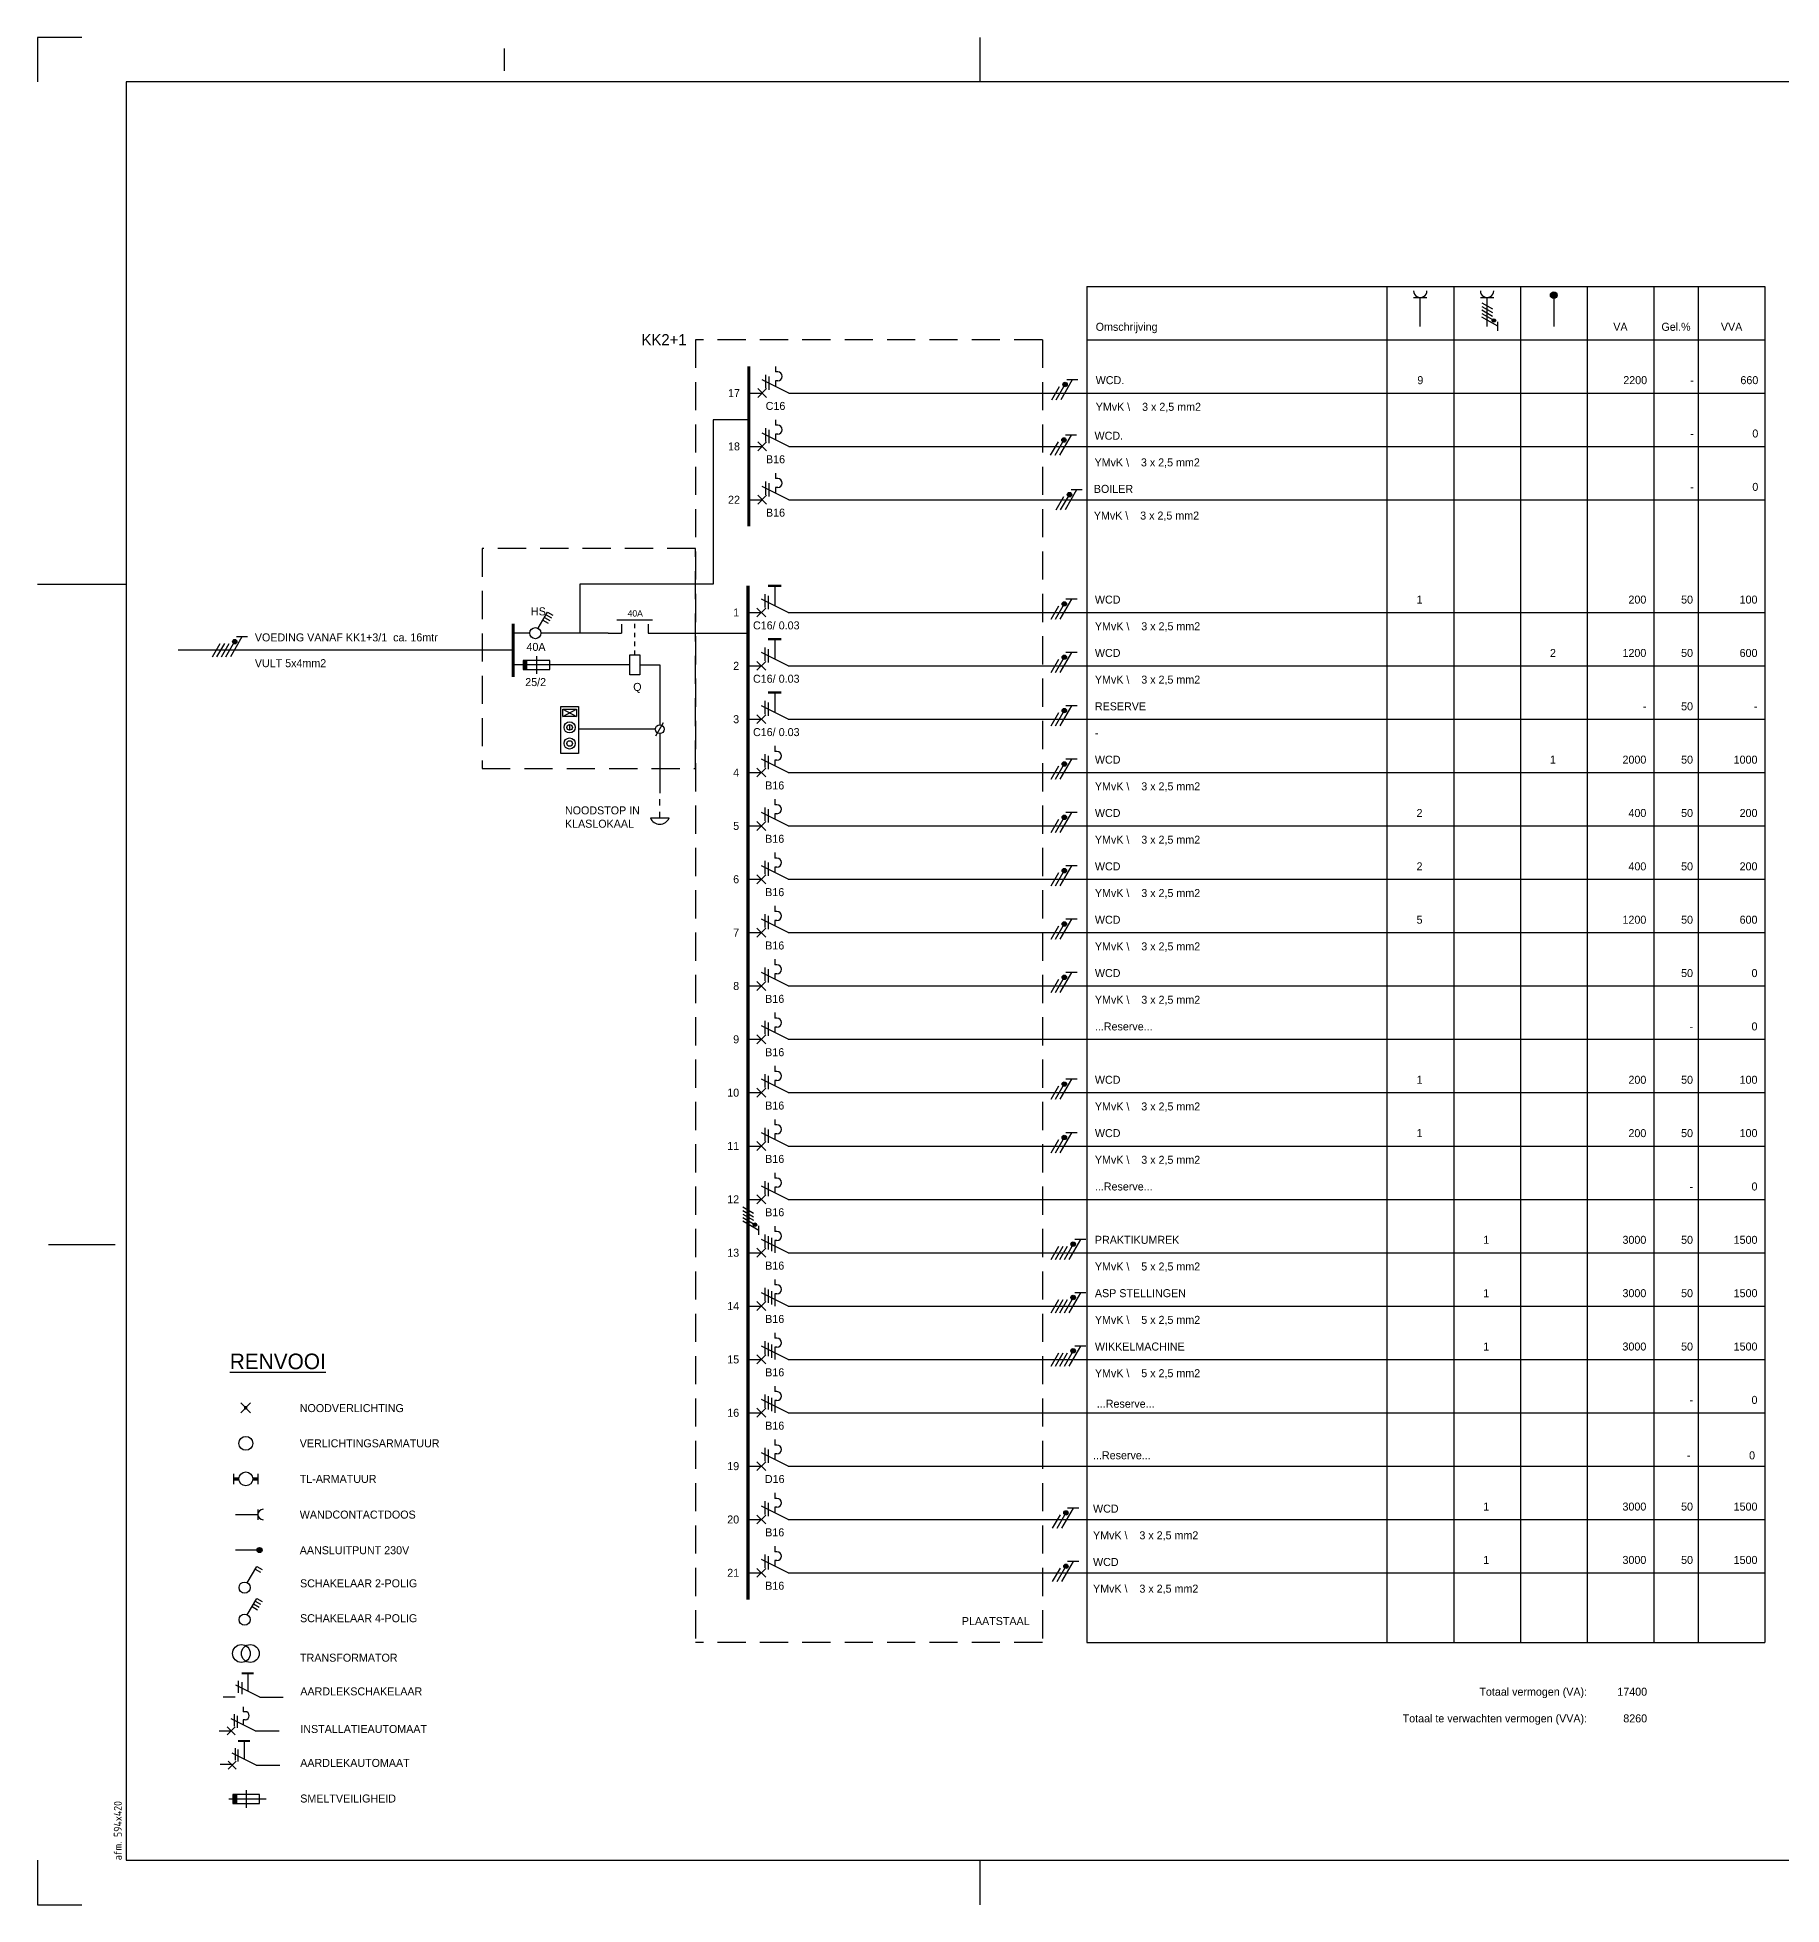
# Model space of a CAD drawing. Header units: millimetres. Extents: x 1 to 595, y -3 to 417.
# Drawn here: x 0.7 to 392.9, y -3 to 417 of the extents above; entities that cross this region are included whole.
import ezdxf
from ezdxf.enums import TextEntityAlignment as Align

# ---------------------------------------------------------------- set-up
doc = ezdxf.new("R2010")
doc.units = ezdxf.units.MM
doc.linetypes.add('HIDDEN', pattern=[9.525, 6.35, -3.175])
doc.linetypes.add('STABI11', pattern=[2, 1, -1])
doc.layers.get('0').update_dxf_attribs({"linetype": 'CONTINUOUS'})
for name, color, linetype in [('00att018', 1, 'CONTINUOUS'), ('00kad018', 1, 'CONTINUOUS'), ('00kad070', 5, 'CONTINUOUS'), ('BL$2----_KADER', 7, 'CONTINUOUS'), ('EL$1----', 3, 'CONTINUOUS'), ('EL$1----_KK2+1', 3, 'CONTINUOUS')]:
    doc.layers.add(name, color=color, linetype=linetype)
doc.styles.add('BURO-018', font='BUROFONT', dxfattribs={"height": 1.8})
doc.styles.add('BURO-035', font='BUROFONT.shx', dxfattribs={"height": 3.5})
doc.styles.add('ISO', font='isocp.shx')

# ---------------------------------------------------------------- blocks, each defined once
blk = doc.blocks.new('A$C6BEE4A7F')
at = {"color": 0, "linetype": 'Continuous'}
for p, q in [((10.16, 3.75), (10.16, 5.25)), ((7.91, 3.75), (12.41, 3.75)), ((7.91, 1.5), (7.91, 3.75)), ((7.91, 3), (7.91, 3)), ((12.41, 1.5), (7.91, 1.5)), ((10.16, 1.5), (10.16, 0)), ((12.41, 3.75), (12.41, 1.5))]:
    blk.add_line(p, q, dxfattribs=at)
at = {"color": 0, "linetype": 'STABI11'}
blk.add_line((7.91, 2.62), (0, 2.62), dxfattribs=at)
blk = doc.blocks.new('M18')
at = {"color": 0, "linetype": 'Continuous'}
for p, q in [((-3, 23), (-3, 31)), ((-2, 30), (0, 30)), ((0, 30), (0, 33)), ((-2, 24), (0, 24)), ((0, 21), (0, 24))]:
    blk.add_line(p, q, dxfattribs=at)
at = {"color": 1, "style": 'BURO-018'}
blk.add_attdef('E_VRIJ1', (-6, 24), '', height=1.8, rotation=90, dxfattribs=at)
at = {"color": 1, "linetype": 'Continuous', "style": 'BURO-018'}
blk.add_attdef('E_IMS', text='', height=1.8, rotation=90, dxfattribs=at).set_placement((3, 24), align=Align.TOP_LEFT)
blk = doc.blocks.new('0721011F')
at = {"color": 0, "linetype": 'Continuous'}
blk.add_line((-2, -3), (2, -3), dxfattribs=at)
blk = doc.blocks.new('072102A')
at = {"color": 0, "linetype": 'Continuous'}
for p, q in [((1, 0), (-1, 0)), ((-1, 0), (-1, -6)), ((1, -6), (1, 0)), ((-1, -6), (1, -6))]:
    blk.add_line(p, q, dxfattribs=at)
blk.add_solid([(1, -5), (1, -6), (-1, -5), (-1, -6)], dxfattribs=at)
at = {"color": 0, "linetype": 'Continuous', "style": 'BURO-018', "flags": 1}
for tag, p in [('E_ID', (0, 0)), ('E_MATCODE', (0, -5))]:
    blk.add_attdef(tag, p, '', height=1.8, dxfattribs=at)
at = {"color": 0, "linetype": 'Continuous', "style": 'BURO-018'}
blk.add_attdef('E_KODE', text='', height=1.8, dxfattribs=at).set_placement((-3, -3), align=Align.MIDDLE_RIGHT)
blk = doc.blocks.new('HL3')
at = {"color": 0, "linetype": 'Continuous'}
for p, q in [((-3, 6.98), (-3, 4.48)), ((-3, 5.73), (1.5, 3.13)), ((1.5, 2.13), (-1.5, 3.87)), ((1.5, 1.13), (-1.5, 2.87)), ((1.5, 0.13), (-1.5, 1.87)), ((1.5, -0.87), (-1.5, 0.87))]:
    blk.add_line(p, q, dxfattribs=at)
at = {"color": 0, "linetype": 'Continuous', "const_width": 0.5}
blk.add_lwpolyline([(-1.68, 4.12, 1), (-2.18, 4.12, 1)], format="xyb", close=True, dxfattribs=at)
at = {"color": 0, "linetype": 'Continuous'}
blk.add_circle((-1.93, 4.12), 0.5, dxfattribs=at)
blk = doc.blocks.new('RENV_DION')
at = {"layer": 'EL$1----', "linetype": 'Continuous'}
for p, q in [((485.12, 256.64), (487.32, 254.44)), ((487.32, 256.64), (485.12, 254.44)), ((483.5, 238.37), (483.5, 240.7)), ((488.94, 240.7), (488.94, 238.37)), ((483.89, 231.54), (488.94, 231.54)), ((488.94, 232.7), (488.94, 230.37)), ((489.33, 223.54), (483.89, 223.54)), ((486.57, 208.98), (488.69, 212.65)), ((487.64, 210.83), (488.85, 210.13)), ((487.99, 211.43), (489.2, 210.73)), ((488.34, 212.04), (489.55, 211.34)), ((488.69, 212.65), (489.9, 211.95)), ((484.62, 191.43), (484.62, 194.13)), ((485.3, 193.8), (485.3, 191.1)), ((486.65, 195.82), (486.65, 191.77)), ((489.35, 190.42), (483.95, 193.12)), ((488.36, 182.91), (482.96, 185.61)), ((483.63, 186.63), (483.63, 183.93)), ((484.31, 186.29), (484.31, 183.59)), ((485.66, 188.31), (485.66, 187.19)), ((486.11, 187.19), (485.66, 187.19)), ((486.11, 185.39), (485.66, 185.39)), ((485.66, 185.39), (485.66, 184.26)), ((480.26, 182.91), (482.96, 182.91)), ((482.06, 183.81), (483.86, 182.01)), ((483.86, 183.81), (482.06, 182.01)), ((488.36, 182.91), (493.76, 182.91)), ((488.54, 175.18), (483.14, 177.88)), ((485.84, 180.58), (485.84, 176.53)), ((484.04, 176.08), (482.24, 174.28)), ((482.24, 176.08), (484.04, 174.28)), ((489.31, 168.57), (483.31, 168.57)), ((483.31, 168.57), (483.31, 166.57)), ((486.31, 169.57), (486.31, 165.57)), ((489.31, 166.57), (489.31, 168.57)), ((482.39, 167.57), (490.81, 167.57)), ((483.31, 166.57), (489.31, 166.57))]:
    blk.add_line(p, q, dxfattribs=at)
at = {"layer": 'EL$1----', "color": 3, "linetype": 'Continuous'}
for p, q in [((486.57, 216.18), (488.69, 219.85)), ((488.34, 219.25), (489.55, 218.55)), ((488.69, 219.85), (489.9, 219.15))]:
    blk.add_line(p, q, dxfattribs=at)
at = {"layer": 'EL$1----'}
for p, q in [((483.86, 190.42), (481.16, 190.42)), ((489.35, 190.42), (494.66, 190.42)), ((483.9, 176.31), (483.9, 179.01)), ((484.49, 175.97), (484.49, 178.67)), ((483.14, 175.29), (480.44, 175.29)), ((488.54, 175.18), (493.85, 175.18))]:
    blk.add_line(p, q, dxfattribs=at)
at = {"layer": 'EL$1----', "linetype": 'Continuous'}
for points, const_width in [([(486.41, 255.54, 1), (486.02, 255.54, 1)], 0.389), ([(489.33, 223.83, 1), (489.33, 223.24, 1)], 0.583)]:
    blk.add_lwpolyline(points, format="xyb", close=True, dxfattribs=dict(at, const_width=const_width))
for points, const_width in [([(484.66, 239.54), (483.5, 239.54)], 0.778), ([(487.77, 239.54), (488.94, 239.54)], 0.778), ([(485.3, 195.82), (488, 195.82)], 0.45), ([(484.49, 180.58), (487.19, 180.58)], 0.45)]:
    blk.add_lwpolyline(points, dxfattribs=dict(at, const_width=const_width))
for centre, radius in [((486.22, 247.54), 1.56), ((486.22, 239.54), 1.56), ((489.33, 223.54), 0.583), ((485.95, 207.9), 1.25), ((485.24, 200.27), 2), ((487.24, 200.27), 2)]:
    blk.add_circle(centre, radius, dxfattribs=at)
at = {"layer": 'EL$1----', "color": 3, "linetype": 'Continuous'}
blk.add_circle((485.95, 215.1), 1.25, dxfattribs=at)
at = {"layer": 'EL$1----', "linetype": 'Continuous'}
for centre, radius, start, end in [((490.11, 231.54), 1.17, 90, 270), ((486.11, 186.29), 0.9, 270, 90)]:
    blk.add_arc(centre, radius, start, end, dxfattribs=at)
blk.add_solid([(483.31, 168.57), (484.31, 168.57), (483.31, 166.57), (484.31, 166.57)], dxfattribs=at)
at = {"layer": 'EL$1----', "color": 3, "style": 'BURO-035'}
blk.add_text('%%URENVOOI', height=3.5, dxfattribs=at).set_placement((482.63, 264.23))
at = {"layer": 'EL$1----', "color": 1, "style": 'BURO-018'}
for s, p in [('NOODVERLICHTING', (498.36, 255.47)), ('VERLICHTINGSARMATUUR', (498.36, 247.55)), ('TL-ARMATUUR', (498.36, 239.54)), ('WANDCONTACTDOOS', (498.36, 231.52)), ('AANSLUITPUNT 230V', (498.36, 223.5)), ('SCHAKELAAR 2-POLIG', (498.43, 216.06)), ('SCHAKELAAR 4-POLIG', (498.43, 208.21)), ('TRANSFORMATOR', (498.43, 199.33)), ('AARDLEKSCHAKELAAR', (498.49, 191.75)), ('INSTALLATIEAUTOMAAT', (498.49, 183.3)), ('AARDLEKAUTOMAAT', (498.47, 175.66)), ('SMELTVEILIGHEID', (498.47, 167.66))]:
    blk.add_text(s, height=1.8, dxfattribs=at).set_placement(p, align=Align.MIDDLE_LEFT)
blk = doc.blocks.new('a2-windesheim-hor')
at = {"layer": '00kad018', "color": 1}
for p, q in [((0, 420), (0, 410)), ((10, 420), (0, 420)), ((212, 410), (212, 420)), ((105, 417.5), (105, 412.5)), ((0, 297), (20, 297)), ((2.5, 148.5), (17.5, 148.5)), ((0, 10), (0, 0)), ((212, 0), (212, 10)), ((0, 0), (10, 0))]:
    blk.add_line(p, q, dxfattribs=at)
at = {"layer": '00kad070', "color": 5}
for p, q in [((584, 410), (20, 410)), ((20, 410), (20, 10)), ((20, 10), (584, 10))]:
    blk.add_line(p, q, dxfattribs=at)
at = {"layer": '00att018', "color": 1, "style": 'ISO'}
blk.add_text('afm. 594x420', height=1.8, rotation=90, dxfattribs=at).set_placement((19, 10))
blk = doc.blocks.new('L1')
at = {"color": 0, "linetype": 'Continuous'}
for p, q in [((-3, 73.98), (-3, 71.48)), ((-3, 72.73), (1.5, 70.13)), ((1.5, 69.13), (-1.5, 70.87)), ((1.5, 68.13), (-1.5, 69.87))]:
    blk.add_line(p, q, dxfattribs=at)
at = {"color": 0, "linetype": 'Continuous', "const_width": 0.5}
blk.add_lwpolyline([(-1.68, 71.12, 1), (-2.18, 71.12, 1)], format="xyb", close=True, dxfattribs=at)
at = {"color": 0, "linetype": 'Continuous'}
blk.add_circle((-1.93, 71.12), 0.5, dxfattribs=at)
blk = doc.blocks.new('L3')
at = {"color": 0, "linetype": 'Continuous'}
for p, q in [((-3, 75.98), (-3, 73.48)), ((-3, 74.73), (1.5, 72.13)), ((1.5, 71.13), (-1.5, 72.87)), ((1.5, 70.13), (-1.5, 71.87)), ((1.5, 69.13), (-1.5, 70.87)), ((1.5, 68.13), (-1.5, 69.87))]:
    blk.add_line(p, q, dxfattribs=at)
at = {"color": 0, "linetype": 'Continuous', "const_width": 0.5}
blk.add_lwpolyline([(-1.68, 73.12, 1), (-2.18, 73.12, 1)], format="xyb", close=True, dxfattribs=at)
at = {"color": 0, "linetype": 'Continuous'}
blk.add_circle((-1.93, 73.12), 0.5, dxfattribs=at)
blk = doc.blocks.new('1114A3A')
at = {"color": 0, "linetype": 'Continuous'}
for p, q in [((0.62, 1.08), (2.74, 4.75)), ((2.74, 4.75), (3.95, 4.05)), ((1.69, 2.93), (2.9, 2.23)), ((2.04, 3.54), (3.25, 2.84)), ((2.39, 4.14), (3.6, 3.44))]:
    blk.add_line(p, q, dxfattribs=at)
blk.add_circle((0, 0), 1.25, dxfattribs=at)
at = {"color": 0, "linetype": 'Continuous', "style": 'BURO-018', "flags": 1}
for tag, p in [('E_ID', (0, 0.08)), ('E_MATCODE', (0, -4.92))]:
    blk.add_attdef(tag, p, '', height=1.8, dxfattribs=at)
at = {"color": 0, "linetype": 'Continuous', "style": 'BURO-018'}
blk.add_attdef('E_IGS', text='', height=1.8, dxfattribs=at).set_placement((3, 0.08), align=Align.MIDDLE_LEFT)
blk = doc.blocks.new('111104')
at = {"color": 0, "linetype": 'Continuous'}
for p, q in [((-3, 6.98), (-3, 4.48)), ((-3, 5.73), (1.5, 3.13)), ((1.5, 2.13), (-1.5, 3.87)), ((1.5, 1.13), (-1.5, 2.87)), ((1.5, 0.13), (-1.5, 1.87)), ((1.5, -0.87), (-1.5, 0.87))]:
    blk.add_line(p, q, dxfattribs=at)
at = {"color": 0, "linetype": 'Continuous', "const_width": 0.5}
blk.add_lwpolyline([(-1.68, 4.12, 1), (-2.18, 4.12, 1)], format="xyb", close=True, dxfattribs=at)
at = {"color": 0, "linetype": 'Continuous'}
blk.add_circle((-1.93, 4.12), 0.5, dxfattribs=at)
blk = doc.blocks.new('021308')
at = {"color": 0, "linetype": 'Continuous'}
blk.add_line((-3.5, 1.5), (-3.5, -1.5), dxfattribs=at)
at = {"color": 0, "linetype": 'STABI11'}
blk.add_line((-3.5, 0), (0, 0), dxfattribs=at)
at = {"color": 0, "linetype": 'Continuous'}
blk.add_arc((-2.875, 0), 1.625, 112.61986, 247.38014, dxfattribs=at)
blk = doc.blocks.new('E00511')
at = {"color": 0, "linetype": 'Continuous'}
blk.add_line((-0.87, -1.5), (0.87, 1.5), dxfattribs=at)
at = {"color": 0}
blk.add_circle((0, 0), 1, dxfattribs=at)
blk = doc.blocks.new('B3')
at = {"color": 0, "linetype": 'Continuous'}
for p, q in [((0, 9), (0, 21)), ((0, 9), (-3, 3)), ((-6, 6), (-4.75, 6)), ((-4.75, 6.5), (-4.75, 6)), ((-3.75, 4.5), (-0.75, 4.5)), ((-2.75, 6.5), (-2.75, 6)), ((-2.75, 6), (-1.5, 6)), ((-4.125, 3.75), (-1.125, 3.75)), ((-1, 4), (1, 2)), ((-1, 2), (1, 4)), ((0, 0), (0, 3))]:
    blk.add_line(p, q, dxfattribs=at)
blk.add_arc((-3.75, 6.5), 1, 0, 180, dxfattribs=at)
at = {"color": 1, "style": 'BURO-018'}
blk.add_attdef('E_VRIJ1', (-3, 12), '', height=1.8, rotation=90, dxfattribs=at)
at = {"color": 1, "linetype": 'Continuous', "style": 'BURO-018'}
blk.add_attdef('E_IIA', text='', height=1.8, rotation=90, dxfattribs=at).set_placement((2, 6), align=Align.TOP_CENTER)
blk = doc.blocks.new('m1')
at = {"color": 0, "linetype": 'Continuous'}
blk.add_line((0, 21), (0, 33), dxfattribs=at)
blk = doc.blocks.new('b1s')
at = {"color": 0, "linetype": 'Continuous'}
blk.add_line((0, 33), (0, 54), dxfattribs=at)
blk = doc.blocks.new('m1s')
at = {"color": 0, "linetype": 'Continuous'}
blk.add_line((0, 54), (0, 66), dxfattribs=at)
blk = doc.blocks.new('B8')
at = {"color": 0, "linetype": 'Continuous'}
for p, q in [((0, 9), (0, 21)), ((0, 9), (-3, 3)), ((-6, 6), (-1.5, 6)), ((-3.75, 4.5), (-0.75, 4.5)), ((-4.12, 3.75), (-1.12, 3.75)), ((-1, 2), (1, 4)), ((-1, 4), (1, 2)), ((0, 0), (0, 3))]:
    blk.add_line(p, q, dxfattribs=at)
at = {"color": 0, "linetype": 'Continuous', "const_width": 0.5}
blk.add_lwpolyline([(-6, 4.5), (-6, 7.5)], dxfattribs=at)
at = {"color": 1, "style": 'BURO-018'}
blk.add_attdef('E_VRIJ1', (-3, 12), '', height=1.8, rotation=90, dxfattribs=at)
at = {"color": 1, "linetype": 'Continuous', "style": 'BURO-018'}
blk.add_attdef('E_IAAN', text='', height=1.8, rotation=90, dxfattribs=at).set_placement((2, 6.9), align=Align.TOP_LEFT)
blk.add_attdef('E_IAA', text='', height=1.8, rotation=90, dxfattribs=at).set_placement((2, 6.2), align=Align.TOP_RIGHT)
blk = doc.blocks.new('B5')
at = {"color": 0, "linetype": 'Continuous'}
for p, q in [((0, 9), (0, 21)), ((0, 9), (-3, 3)), ((-6, 6), (-4.75, 6)), ((-4.75, 6.5), (-4.75, 6)), ((-3.75, 4.5), (-0.75, 4.5)), ((-3.375, 5.25), (-0.375, 5.25)), ((-2.75, 6.5), (-2.75, 6)), ((-2.75, 6), (0, 6)), ((-4.125, 3.75), (-1.125, 3.75)), ((-1, 2), (1, 4)), ((-1, 4), (1, 2)), ((0, 0), (0, 3))]:
    blk.add_line(p, q, dxfattribs=at)
blk.add_arc((-3.75, 6.5), 1, 0, 180, dxfattribs=at)
at = {"color": 1, "style": 'BURO-018'}
blk.add_attdef('E_VRIJ1', (-3, 12), '', height=1.8, rotation=90, dxfattribs=at)
at = {"color": 1, "linetype": 'Continuous', "style": 'BURO-018'}
blk.add_attdef('E_IIA', text='', height=1.8, rotation=90, dxfattribs=at).set_placement((2, 6), align=Align.TOP_CENTER)
blk = doc.blocks.new('KOLNR6')
at = {"color": 0, "linetype": 'Continuous'}
for p, q in [((-3.5, -1.5), (-3.5, 1.5)), ((3, 0), (-3.5, 0))]:
    blk.add_line(p, q, dxfattribs=at)
blk.add_arc((-5, 0), 1.5, 270, 90, dxfattribs=at)
blk = doc.blocks.new('KOLNR7')
at = {"color": 0, "linetype": 'Continuous'}
for p, q in [((-3.5, -1.5), (-3.5, 1.5)), ((3, 0), (-3.5, 0)), ((-2.29, -1.2), (-0.91, 1.2)), ((-1.49, -1.2), (-0.11, 1.2)), ((-0.69, -1.2), (0.69, 1.2)), ((0.11, -1.2), (1.49, 1.2)), ((2.99, 2.4), (0.91, -1.2)), ((3.99, 2.4), (1.99, 2.4))]:
    blk.add_line(p, q, dxfattribs=at)
at = {"color": 0, "linetype": 'Continuous', "const_width": 0.4}
blk.add_lwpolyline([(1.69, 1.35, 1), (1.69, 1.75, 1)], format="xyb", close=True, dxfattribs=at)
at = {"color": 0, "linetype": 'Continuous'}
blk.add_circle((1.69, 1.55), 0.4, dxfattribs=at)
blk.add_arc((-5, 0), 1.5, 270, 90, dxfattribs=at)
blk = doc.blocks.new('KOLNR8')
at = {"color": 0, "linetype": 'Continuous'}
blk.add_line((-4, 0), (3, 0), dxfattribs=at)
at = {"color": 0, "linetype": 'Continuous', "const_width": 0.75}
blk.add_lwpolyline([(-4, -0.375, 1), (-4, 0.375, 1)], format="xyb", close=True, dxfattribs=at)
at = {"color": 0, "linetype": 'Continuous'}
blk.add_circle((-4, 0), 0.75, dxfattribs=at)

msp = doc.modelspace()

# ---------------------------------------------------------------- linework, layer by layer
at = {"layer": 'EL$1----'}
for p, q in [((160.66, 330.98), (152.66, 330.98)), ((152.66, 330.98), (152.66, 293.98)), ((152.66, 293.98), (122.66, 293.98)), ((122.66, 293.98), (122.66, 282.98)), ((137.63, 275.83), (140.63, 275.83)), ((118.82, 265.89), (121.94, 264.24)), ((118.82, 264.24), (121.94, 265.89)), ((120.35, 262.39), (120.35, 261.14)), ((140.63, 260.37), (140.63, 246.98))]:
    msp.add_line(p, q, dxfattribs=at)
at = {"layer": 'EL$1----', "ltscale": 0.2}
for p, q in [((111.41, 282.98), (107.64, 282.98)), ((129.01, 282.98), (113.91, 282.98)), ((141.01, 282.98), (160.66, 282.98)), ((107.64, 279.12), (32.35, 279.12)), ((110.35, 275.83), (107.64, 275.83)), ((132.38, 275.83), (110.88, 275.83)), ((140.63, 275.83), (140.63, 262.37)), ((139.63, 261.37), (122.35, 261.37))]:
    msp.add_line(p, q, dxfattribs=at)
at = {"layer": 'EL$1----', "color": 1, "linetype": 'HIDDEN'}
msp.add_lwpolyline([(148.66, 301.98), (100.66, 301.98), (100.66, 252.5), (148.66, 252.5)], close=True, dxfattribs=at)
at = {"layer": 'EL$1----', "ltscale": 0.2, "const_width": 0.7}
msp.add_lwpolyline([(107.64, 273.12), (107.64, 285.12)], dxfattribs=at)
at = {"layer": 'EL$1----', "ltscale": 0.2}
msp.add_lwpolyline([(122.35, 266.48), (122.35, 255.87), (118.35, 255.87), (118.35, 266.48)], close=True, dxfattribs=at)
at = {"layer": 'EL$1----'}
msp.add_lwpolyline([(118.82, 265.89), (121.94, 265.89), (121.94, 264.24), (118.82, 264.24)], close=True, dxfattribs=at)
at = {"layer": 'EL$1----', "ltscale": 0.2}
for centre, radius in [((120.35, 261.77), 1.25), ((120.35, 261.77), 0.625), ((120.35, 258.16), 1.25), ((120.35, 258.16), 0.625)]:
    msp.add_circle(centre, radius, dxfattribs=at)
at = {"layer": 'EL$1----_KK2+1', "color": 1}
for p, q in [((236.66, 360.98), (236.66, 55.98)), ((236.66, 360.98), (389.16, 360.98)), ((304.16, 360.98), (304.16, 55.98)), ((319.16, 360.98), (319.16, 55.98)), ((334.16, 360.98), (334.16, 55.98)), ((349.16, 360.98), (349.16, 55.98)), ((364.16, 360.98), (364.16, 55.98)), ((374.16, 360.98), (374.16, 55.98)), ((389.16, 360.98), (389.16, 55.98)), ((236.66, 348.98), (389.16, 348.98)), ((236.66, 55.98), (389.16, 55.98))]:
    msp.add_line(p, q, dxfattribs=at)
at = {"layer": 'EL$1----_KK2+1', "color": 1, "linetype": 'HIDDEN'}
for p, q in [((148.66, 348.98), (148.66, 55.98)), ((226.66, 348.98), (148.66, 348.98)), ((226.66, 348.98), (226.66, 55.98)), ((226.66, 55.98), (148.66, 55.98))]:
    msp.add_line(p, q, dxfattribs=at)
at = {"layer": 'EL$1----_KK2+1'}
for p, q in [((226.66, 336.98), (389.16, 336.98)), ((226.66, 324.98), (389.16, 324.98)), ((226.66, 312.98), (389.16, 312.98)), ((226.48, 287.62), (388.98, 287.62)), ((226.48, 275.62), (388.98, 275.62)), ((226.48, 263.62), (388.98, 263.62)), ((226.48, 251.62), (388.98, 251.62)), ((226.48, 239.62), (388.98, 239.62)), ((226.48, 227.62), (388.98, 227.62)), ((226.48, 215.62), (388.98, 215.62)), ((226.48, 203.62), (388.98, 203.62)), ((226.48, 191.62), (388.98, 191.62)), ((226.48, 179.62), (388.98, 179.62)), ((226.48, 167.62), (388.98, 167.62)), ((226.48, 155.62), (388.98, 155.62)), ((226.48, 143.62), (388.98, 143.62)), ((226.48, 131.62), (388.98, 131.62)), ((226.48, 119.62), (388.98, 119.62)), ((226.48, 107.62), (388.98, 107.62)), ((226.48, 95.62), (388.98, 95.62)), ((226.48, 83.62), (388.98, 83.62)), ((226.48, 71.62), (388.98, 71.62))]:
    msp.add_line(p, q, dxfattribs=at)
for points in [[(160.66, 330.98, 0.7, 0.7, 0), (160.66, 342.98, 0.7, 0.7, 0)], [(160.66, 318.98, 0.7, 0.7, 0), (160.66, 330.98, 0.7, 0.7, 0)], [(160.66, 306.98, 0.7, 0.7, 0), (160.66, 318.98, 0.7, 0.7, 0)], [(160.48, 281.62, 0.7, 0.7, 0), (160.48, 293.62, 0.7, 0.7, 0)], [(160.48, 269.62, 0.7, 0.7, 0), (160.48, 281.62, 0.7, 0.7, 0)], [(160.48, 257.62, 0.7, 0.7, 0), (160.48, 269.62, 0.7, 0.7, 0)], [(160.48, 245.62, 0.7, 0.7, 0), (160.48, 257.62, 0.7, 0.7, 0)], [(160.48, 233.62, 0.7, 0.7, 0), (160.48, 245.62, 0.7, 0.7, 0)], [(160.48, 221.62, 0.7, 0.7, 0), (160.48, 233.62, 0.7, 0.7, 0)], [(160.48, 209.62, 0.7, 0.7, 0), (160.48, 221.62, 0.7, 0.7, 0)], [(160.48, 197.62, 0.7, 0.7, 0), (160.48, 209.62, 0.7, 0.7, 0)], [(160.48, 185.62, 0.7, 0.7, 0), (160.48, 197.62, 0.7, 0.7, 0)], [(160.48, 173.62, 0.7, 0.7, 0), (160.48, 185.62, 0.7, 0.7, 0)], [(160.48, 161.62, 0.7, 0.7, 0), (160.48, 173.62, 0.7, 0.7, 0)], [(160.48, 149.62, 0.7, 0.7, 0), (160.48, 161.62, 0.7, 0.7, 0)], [(160.48, 137.62, 0.7, 0.7, 0), (160.48, 149.62, 0.7, 0.7, 0)], [(160.48, 125.62, 0.7, 0.7, 0), (160.48, 137.62, 0.7, 0.7, 0)], [(160.48, 113.62, 0.7, 0.7, 0), (160.48, 125.62, 0.7, 0.7, 0)], [(160.48, 101.62, 0.7, 0.7, 0), (160.48, 113.62, 0.7, 0.7, 0)], [(160.48, 89.62, 0.7, 0.7, 0), (160.48, 101.62, 0.7, 0.7, 0)], [(160.48, 77.62, 0.7, 0.7, 0), (160.48, 89.62, 0.7, 0.7, 0)], [(160.48, 65.62, 0.7, 0.7, 0), (160.48, 77.62, 0.7, 0.7, 0)]]:
    msp.add_lwpolyline(points, format="xyseb", dxfattribs=at)

# ---------------------------------------------------------------- block references
at = {"layer": 'BL$2----_KADER'}
for name, p in [('a2-windesheim-hor', (0.66, -3.02)), ('RENV_DION', (-438.69, -146.8))]:
    msp.add_blockref(name, p, dxfattribs=at)
at = {"layer": 'EL$1----', "rotation": 270}
for name, p in [('L1', (160.66, 336.98)), ('L1', (160.4, 324.48)), ('L1', (161.65, 312.2)), ('L1', (160.48, 287.62)), ('M18', (108.01, 282.98)), ('L1', (160.48, 275.62)), ('L1', (160.48, 263.62)), ('L1', (160.48, 251.62)), ('L1', (160.48, 239.62)), ('L1', (160.48, 227.62)), ('L1', (160.48, 215.62)), ('L1', (160.48, 203.62)), ('L1', (160.48, 179.62)), ('L1', (160.48, 167.62)), ('L3', (160.48, 143.62)), ('L3', (160.48, 131.62)), ('L3', (160.48, 119.62)), ('L1', (160.85, 83.17)), ('L1', (160.85, 71.17))]:
    msp.add_blockref(name, p, dxfattribs=at)
at = {"layer": 'EL$1----'}
ref = msp.add_blockref('1114A3A', (112.66, 282.98), dxfattribs=at)
ref.add_attrib('E_IGS', '40A', dxfattribs={"layer": '0', "color": 1, "linetype": 'Continuous', "height": 1.8, "style": 'BURO-018'}).set_placement((110.66, 279.88), align=Align.MIDDLE_LEFT)
at = {"layer": 'EL$1----', "ltscale": 0.2, "rotation": 270}
for name, p in [('A$C6BEE4A7F', (132.38, 285.98)), ('HL3', (40.93, 279.12)), ('0721011F', (115.88, 275.83))]:
    msp.add_blockref(name, p, dxfattribs=at)
at = {"layer": 'EL$1----', "ltscale": 0.2}
ref = msp.add_blockref('072102A', (115.88, 275.83), dxfattribs=dict(at, rotation=270))
ref.add_attrib('E_KODE', '25/2', dxfattribs={"layer": '0', "color": 1, "linetype": 'Continuous', "height": 1.8, "style": 'BURO-018'}).set_placement((115.06, 271.97), align=Align.MIDDLE_RIGHT)
at = {"layer": 'EL$1----'}
msp.add_blockref('E00511', (140.63, 261.37), dxfattribs=at)
for name, p, xscale, yscale, zscale, rotation in [('021308', (140.63, 246.3), 1.400000000000006, 1.400000000000006, 1.400000000000006, 90), ('111104', (160.48, 153.22), 0.7999999999999972, 0.7999999999999972, 0.7999999999999972, 180)]:
    msp.add_blockref(name, p, dxfattribs=dict(at, xscale=xscale, yscale=yscale, zscale=zscale, rotation=rotation))
at = {"layer": 'EL$1----_KK2+1', "rotation": 270}
for name, p in [('KOLNR6', (311.66, 354.98)), ('KOLNR7', (326.66, 354.98)), ('KOLNR8', (341.66, 354.98)), ('m1', (160.66, 336.98)), ('b1s', (160.66, 336.98)), ('m1s', (160.66, 336.98)), ('m1', (160.66, 324.98)), ('b1s', (160.66, 324.98)), ('m1s', (160.66, 324.98)), ('m1', (160.66, 312.98)), ('b1s', (160.66, 312.98)), ('m1s', (160.66, 312.98)), ('m1', (160.48, 287.62)), ('b1s', (160.48, 287.62)), ('m1s', (160.48, 287.62)), ('m1', (160.48, 275.62)), ('b1s', (160.48, 275.62)), ('m1s', (160.48, 275.62)), ('m1', (160.48, 263.62)), ('b1s', (160.48, 263.62)), ('m1s', (160.48, 263.62)), ('m1', (160.48, 251.62)), ('b1s', (160.48, 251.62)), ('m1s', (160.48, 251.62)), ('m1', (160.48, 239.62)), ('b1s', (160.48, 239.62)), ('m1s', (160.48, 239.62)), ('m1', (160.48, 227.62)), ('b1s', (160.48, 227.62)), ('m1s', (160.48, 227.62)), ('m1', (160.48, 215.62)), ('b1s', (160.48, 215.62)), ('m1s', (160.48, 215.62)), ('m1', (160.48, 203.62)), ('b1s', (160.48, 203.62)), ('m1s', (160.48, 203.62)), ('m1', (160.48, 191.62)), ('b1s', (160.48, 191.62)), ('m1s', (160.48, 191.62)), ('m1', (160.48, 179.62)), ('b1s', (160.48, 179.62)), ('m1s', (160.48, 179.62)), ('m1', (160.48, 167.62)), ('b1s', (160.48, 167.62)), ('m1s', (160.48, 167.62)), ('m1', (160.48, 155.62)), ('b1s', (160.48, 155.62)), ('m1s', (160.48, 155.62)), ('m1', (160.48, 143.62)), ('b1s', (160.48, 143.62)), ('m1s', (160.48, 143.62)), ('m1', (160.48, 131.62)), ('b1s', (160.48, 131.62)), ('m1s', (160.48, 131.62)), ('m1', (160.48, 119.62)), ('b1s', (160.48, 119.62)), ('m1s', (160.48, 119.62)), ('m1', (160.48, 107.62)), ('b1s', (160.48, 107.62)), ('m1s', (160.48, 107.62)), ('m1', (160.48, 95.62)), ('b1s', (160.48, 95.62)), ('m1s', (160.48, 95.62)), ('m1', (160.48, 83.62)), ('b1s', (160.48, 83.62)), ('m1s', (160.48, 83.62)), ('m1', (160.48, 71.62)), ('b1s', (160.48, 71.62)), ('m1s', (160.48, 71.62))]:
    msp.add_blockref(name, p, dxfattribs=at)
for name, p, values in [('B3', (160.66, 336.98), {'E_IIA': 'C16'}), ('B3', (160.66, 324.98), {'E_IIA': 'B16'}), ('B3', (160.66, 312.98), {'E_IIA': 'B16'}), ('B8', (160.48, 287.62), {'E_IAA': 'C16/', 'E_IAAN': '0.03'}), ('B8', (160.48, 275.62), {'E_IAA': 'C16/', 'E_IAAN': '0.03'}), ('B8', (160.48, 263.62), {'E_IAA': 'C16/', 'E_IAAN': '0.03'}), ('B3', (160.48, 251.62), {'E_IIA': 'B16'}), ('B3', (160.48, 239.62), {'E_IIA': 'B16'}), ('B3', (160.48, 227.62), {'E_IIA': 'B16'}), ('B3', (160.48, 215.62), {'E_IIA': 'B16'}), ('B3', (160.48, 203.62), {'E_IIA': 'B16'}), ('B3', (160.48, 191.62), {'E_IIA': 'B16'}), ('B3', (160.48, 179.62), {'E_IIA': 'B16'}), ('B3', (160.48, 167.62), {'E_IIA': 'B16'}), ('B3', (160.48, 155.62), {'E_IIA': 'B16'}), ('B5', (160.48, 143.62), {'E_IIA': 'B16'}), ('B5', (160.48, 131.62), {'E_IIA': 'B16'}), ('B5', (160.48, 119.62), {'E_IIA': 'B16'}), ('B5', (160.48, 107.62), {'E_IIA': 'B16'}), ('B3', (160.48, 95.62), {'E_IIA': 'D16'}), ('B3', (160.48, 83.62), {'E_IIA': 'B16'}), ('B3', (160.48, 71.62), {'E_IIA': 'B16'})]:
    msp.add_blockref(name, p, dxfattribs=at).add_auto_attribs(values)

# ---------------------------------------------------------------- texts
at = {"layer": 'EL$1----', "color": 1, "style": 'BURO-018'}
for s, p in [('HS', (111.66, 286.98)), ('Q', (134.66, 269.98)), ('NOODSTOP IN', (119.31, 242.21)), ('KLASLOKAAL', (119.31, 239.21)), ('PLAATSTAAL', (208.56, 59.87))]:
    msp.add_text(s, height=1.8, dxfattribs=at).set_placement(p)
at = {"layer": 'EL$1----', "color": 1, "ltscale": 0.2, "style": 'BURO-018'}
msp.add_text('40A', height=1.44, dxfattribs=at).set_placement((133.4, 286.7))
at = {"layer": 'EL$1----', "color": 1, "linetype": 'Continuous', "ltscale": 0.2, "style": 'BURO-018'}
msp.add_text('VOEDING VANAF KK1+3/1  ca. 16mtr', height=1.8, dxfattribs=at).set_placement((49.57, 281.12))
msp.add_text('VULT 5x4mm2', height=1.8, dxfattribs=at).set_placement((49.57, 277.12), align=Align.TOP_LEFT)
at = {"layer": 'EL$1----_KK2+1', "color": 1, "style": 'BURO-018'}
for s, p in [('Omschrijving', (238.66, 350.98)), ('WCD.', (238.66, 338.98)), ('YMvK \\    3 x 2,5 mm2', (238.66, 332.98)), ('WCD.', (238.4, 326.48)), ('YMvK \\    3 x 2,5 mm2', (238.4, 320.48)), ('BOILER', (238.24, 314.52)), ('YMvK \\    3 x 2,5 mm2', (238.24, 308.52)), ('WCD', (238.48, 289.62)), ('YMvK \\    3 x 2,5 mm2', (238.48, 283.62)), ('WCD', (238.48, 277.62)), ('YMvK \\    3 x 2,5 mm2', (238.48, 271.62)), ('RESERVE', (238.48, 265.62)), ('-', (238.48, 259.62)), ('WCD', (238.48, 253.62)), ('YMvK \\    3 x 2,5 mm2', (238.48, 247.62)), ('WCD', (238.48, 241.62)), ('YMvK \\    3 x 2,5 mm2', (238.48, 235.62)), ('WCD', (238.48, 229.62)), ('YMvK \\    3 x 2,5 mm2', (238.48, 223.62)), ('WCD', (238.48, 217.62)), ('YMvK \\    3 x 2,5 mm2', (238.48, 211.62)), ('WCD', (238.48, 205.62)), ('YMvK \\    3 x 2,5 mm2', (238.48, 199.62)), ('...Reserve...', (238.48, 193.62)), ('WCD', (238.48, 181.62)), ('YMvK \\    3 x 2,5 mm2', (238.48, 175.62)), ('WCD', (238.48, 169.62)), ('YMvK \\    3 x 2,5 mm2', (238.48, 163.62)), ('...Reserve...', (238.48, 157.62)), ('PRAKTIKUMREK', (238.48, 145.62)), ('YMvK \\    5 x 2,5 mm2', (238.48, 139.62)), ('ASP STELLINGEN', (238.48, 133.62)), ('YMvK \\    5 x 2,5 mm2', (238.48, 127.62)), ('WIKKELMACHINE', (238.48, 121.62)), ('YMvK \\    5 x 2,5 mm2', (238.48, 115.62)), ('...Reserve...', (238.92, 108.76)), ('...Reserve...', (238.06, 97.16)), ('WCD', (238.06, 85.16)), ('YMvK \\    3 x 2,5 mm2', (238.06, 79.16)), ('WCD', (238.06, 73.16)), ('YMvK \\    3 x 2,5 mm2', (238.06, 67.16))]:
    msp.add_text(s, height=1.8, dxfattribs=at).set_placement(p)
for s, p in [('Gel.%', (369.16, 350.98)), ('VA', (356.66, 350.98)), ('VVA', (381.66, 350.98)), ('9', (311.66, 338.98)), ('1', (311.48, 289.62)), ('2', (341.48, 277.62)), ('1', (341.48, 253.62)), ('2', (311.48, 241.62)), ('2', (311.48, 229.62)), ('5', (311.48, 217.62)), ('1', (311.48, 181.62)), ('1', (311.48, 169.62)), ('1', (326.48, 145.62)), ('1', (326.48, 133.62)), ('1', (326.48, 121.62)), ('1', (326.48, 85.62)), ('1', (326.48, 73.62))]:
    msp.add_text(s, height=1.8, dxfattribs=at).set_placement(p, align=Align.CENTER)
at = {"layer": 'EL$1----_KK2+1', "color": 2, "style": 'BURO-018'}
msp.add_text('KK2+1', height=2.5, dxfattribs=at).set_placement((146.66, 348.98), align=Align.MIDDLE_RIGHT)
at = {"layer": 'EL$1----_KK2+1', "color": 1, "style": 'BURO-018'}
for s, p in [('2200', (362.66, 338.98)), ('660', (387.66, 338.98)), ('-', (373.16, 338.98)), ('-', (373.16, 326.98)), ('0', (387.66, 326.98)), ('-', (373.16, 314.98)), ('0', (387.66, 314.98)), ('200', (362.48, 289.62)), ('50', (372.98, 289.62)), ('100', (387.48, 289.62)), ('1200', (362.48, 277.62)), ('50', (372.98, 277.62)), ('600', (387.48, 277.62)), ('-', (362.48, 265.62)), ('50', (372.98, 265.62)), ('-', (387.48, 265.62)), ('2000', (362.48, 253.62)), ('50', (372.98, 253.62)), ('1000', (387.48, 253.62)), ('400', (362.48, 241.62)), ('50', (372.98, 241.62)), ('200', (387.48, 241.62)), ('400', (362.48, 229.62)), ('50', (372.98, 229.62)), ('200', (387.48, 229.62)), ('1200', (362.48, 217.62)), ('50', (372.98, 217.62)), ('600', (387.48, 217.62)), ('50', (372.98, 205.62)), ('0', (387.48, 205.62)), ('-', (372.98, 193.62)), ('0', (387.48, 193.62)), ('200', (362.48, 181.62)), ('50', (372.98, 181.62)), ('100', (387.48, 181.62)), ('200', (362.48, 169.62)), ('50', (372.98, 169.62)), ('100', (387.48, 169.62)), ('-', (372.98, 157.62)), ('0', (387.48, 157.62)), ('3000', (362.48, 145.62)), ('50', (372.98, 145.62)), ('1500', (387.48, 145.62)), ('3000', (362.48, 133.62)), ('50', (372.98, 133.62)), ('1500', (387.48, 133.62)), ('3000', (362.48, 121.62)), ('50', (372.98, 121.62)), ('1500', (387.48, 121.62)), ('-', (372.98, 109.62)), ('0', (387.48, 109.62)), ('-', (372.43, 97.14)), ('0', (386.93, 97.14)), ('3000', (362.48, 85.62)), ('50', (372.98, 85.62)), ('1500', (387.48, 85.62)), ('3000', (362.48, 73.62)), ('50', (372.98, 73.62)), ('1500', (387.48, 73.62)), ('Totaal vermogen (VA):', (349.16, 43.98)), ('17400', (362.66, 43.98)), ('Totaal te verwachten vermogen (VVA):', (349.16, 37.98)), ('8260', (362.66, 37.98))]:
    msp.add_text(s, height=1.8, dxfattribs=at).set_placement(p, align=Align.RIGHT)
for s, p in [('17', (158.66, 336.98)), ('18', (158.66, 324.98)), ('22', (158.66, 312.98)), ('1', (158.48, 287.62)), ('2', (158.48, 275.62)), ('3', (158.48, 263.62)), ('4', (158.48, 251.62)), ('5', (158.48, 239.62)), ('6', (158.48, 227.62)), ('7', (158.48, 215.62)), ('8', (158.48, 203.62)), ('9', (158.48, 191.62)), ('10', (158.48, 179.62)), ('11', (158.48, 167.62)), ('12', (158.48, 155.62)), ('13', (158.48, 143.62)), ('14', (158.48, 131.62)), ('15', (158.48, 119.62)), ('16', (158.48, 107.62)), ('19', (158.48, 95.62)), ('20', (158.48, 83.62)), ('21', (158.48, 71.62))]:
    msp.add_text(s, height=1.8, dxfattribs=at).set_placement(p, align=Align.MIDDLE_RIGHT)

doc.saveas('drawing.dxf')
